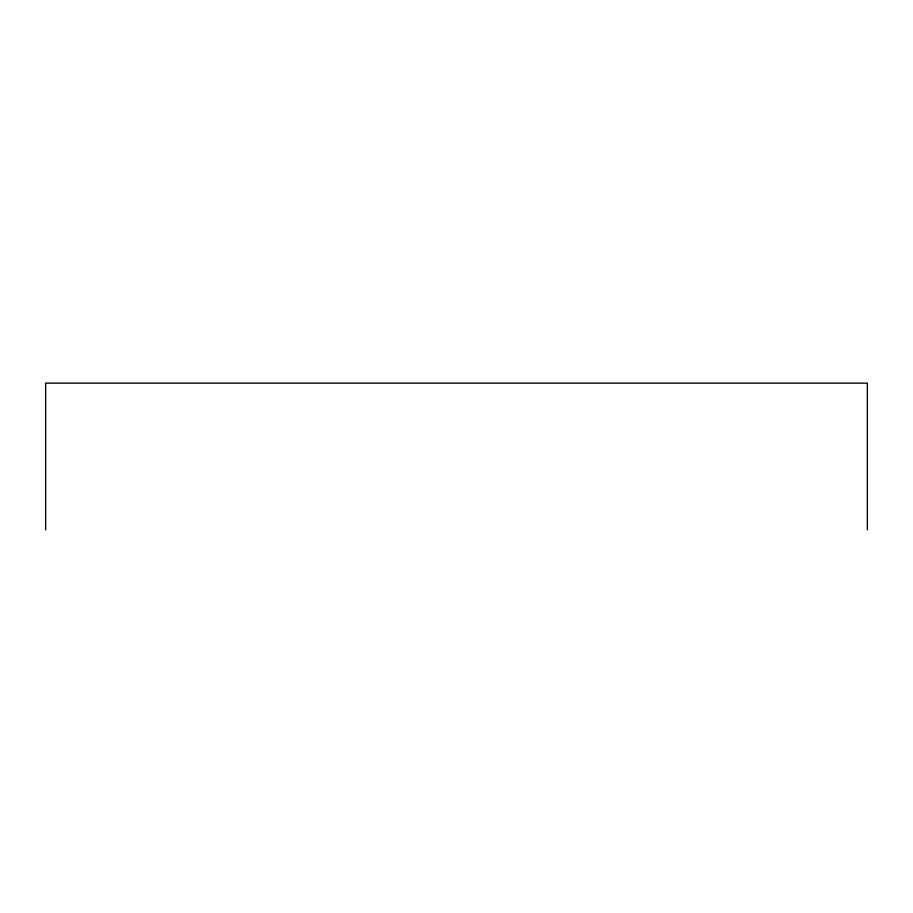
<?xml version="1.0" encoding="UTF-8"?>
<svg xmlns="http://www.w3.org/2000/svg" width="913" height="913" viewBox="0 0 913 913"><rect width="100%" height="100%" fill="white"/><g stroke="black" fill="none" stroke-linecap="round" stroke-linejoin="round"><path stroke-width="1.37" d="M867.35 529.86L867.35 383.14L45.65 383.14L45.65 529.86"/></g></svg>
